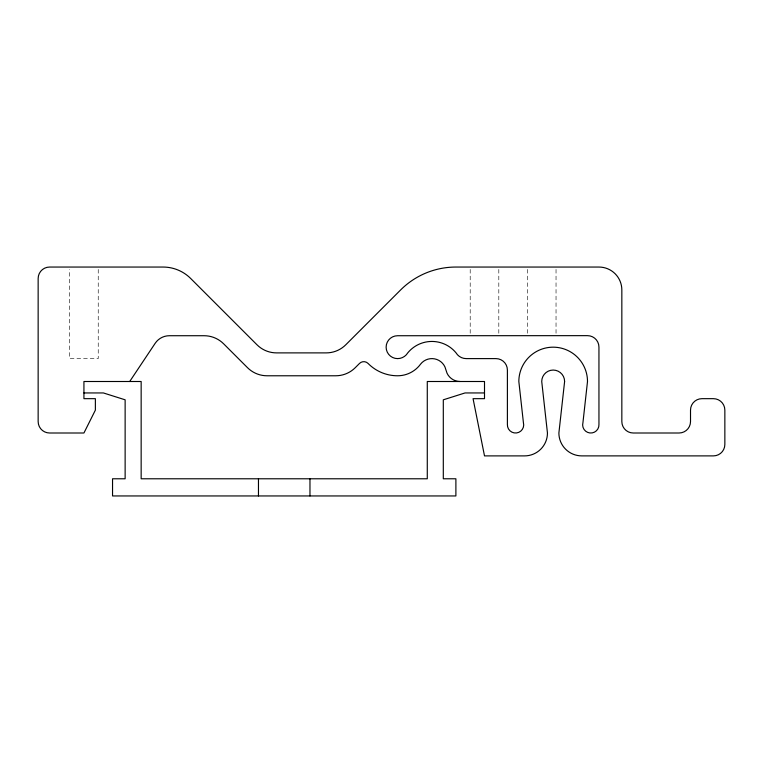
<?xml version="1.0" encoding="UTF-8"?>
<svg xmlns="http://www.w3.org/2000/svg" width="763" height="763" viewBox="0 0 763 763"><rect width="100%" height="100%" fill="white"/><g stroke="black" fill="none" stroke-linecap="round" stroke-linejoin="round"><path stroke-width="0.57" stroke-dasharray="3.81 2.86" d="M556.036 269.415L556.036 333.307M527.424 269.415L527.424 333.307M498.811 269.415L498.811 333.336M470.199 269.415L470.199 333.336M98.236 269.425L98.236 358.61L69.624 358.61L69.624 269.425"/><path stroke-width="1.14" d="M129.71 381.5L155.147 343.34A17.11 17.11 0 0 1 169.386 335.72L204.102 335.72A27.63 27.63 0 0 1 223.645 343.817L247.508 367.68A27.63 27.63 0 0 0 267.05 375.777L335.72 375.777A27.63 27.63 0 0 0 355.262 367.68L359.526 363.417A6.028 6.028 0 0 1 368.052 363.417A41.44 41.44 0 0 0 397.571 375.777A28.536 28.536 0 0 0 420.556 364.161A14.383 14.383 0 0 1 444.963 366.955L447.013 373.155A14.373 14.373 0 0 0 460.06 381.5M83.93 392.945L103.386 392.945L125.132 399.812L125.132 478.782L112.543 478.782L112.543 495.95L455.892 495.95L455.892 478.782L443.303 478.782L443.303 399.812L465.048 392.945L484.505 392.945M309.969 478.782L309.969 495.95M258.466 478.782L258.466 495.95M564.61 381.5L558.888 433.012A22.88 22.88 0 0 0 581.778 455.883L713.405 455.892A11.445 11.445 0 0 0 724.85 444.447L724.85 410.113A11.445 11.445 0 0 0 713.405 398.668L701.96 398.668A11.445 11.445 0 0 0 690.515 410.113L690.515 421.558A11.445 11.445 0 0 1 679.07 433.002L633.28 433.002A11.445 11.445 0 0 1 621.835 421.558L621.835 289.94A22.89 22.89 0 0 0 598.945 267.05L455.892 267.05A78.15 78.15 0 0 0 400.632 289.94L345.773 344.79A27.63 27.63 0 0 1 326.24 352.887L276.53 352.887A27.63 27.63 0 0 1 256.997 344.79L190.693 278.495A39.075 39.075 0 0 0 163.063 267.05L49.595 267.05A11.445 11.445 0 0 0 38.15 278.495L38.15 421.558A11.445 11.445 0 0 0 49.595 433.002L83.93 433.002L95.375 410.113L95.375 398.668L83.93 398.668L83.93 381.5L141.155 381.5L141.155 478.782L427.28 478.782L427.28 381.5L484.505 381.5L484.505 398.668L473.06 398.668L484.505 455.892L524.562 455.892A22.89 22.89 0 0 0 547.452 433.002L541.73 381.5A11.445 11.445 0 0 1 553.175 370.055A11.445 11.445 0 0 1 564.61 381.5M587.5 381.51L582.942 422.635A8.164 8.164 0 0 0 589.894 432.964A8.164 8.164 0 0 0 598.955 424.419L598.945 347.098A11.435 11.435 0 0 0 587.5 335.653L397.571 335.73A11.445 11.445 0 0 0 386.126 347.175A11.445 11.445 0 0 0 397.571 358.61A11.922 11.922 0 0 0 407.795 352.83A31.235 31.235 0 0 1 456.026 352.83A11.922 11.922 0 0 0 466.241 358.61L495.95 358.61A11.445 11.445 0 0 1 507.395 370.055L507.395 424.419A8.164 8.164 0 0 0 516.456 432.964A8.164 8.164 0 0 0 523.408 422.635L518.84 381.5A34.335 34.335 0 0 1 553.175 347.175A34.335 34.335 0 0 1 587.5 381.51"/></g></svg>
